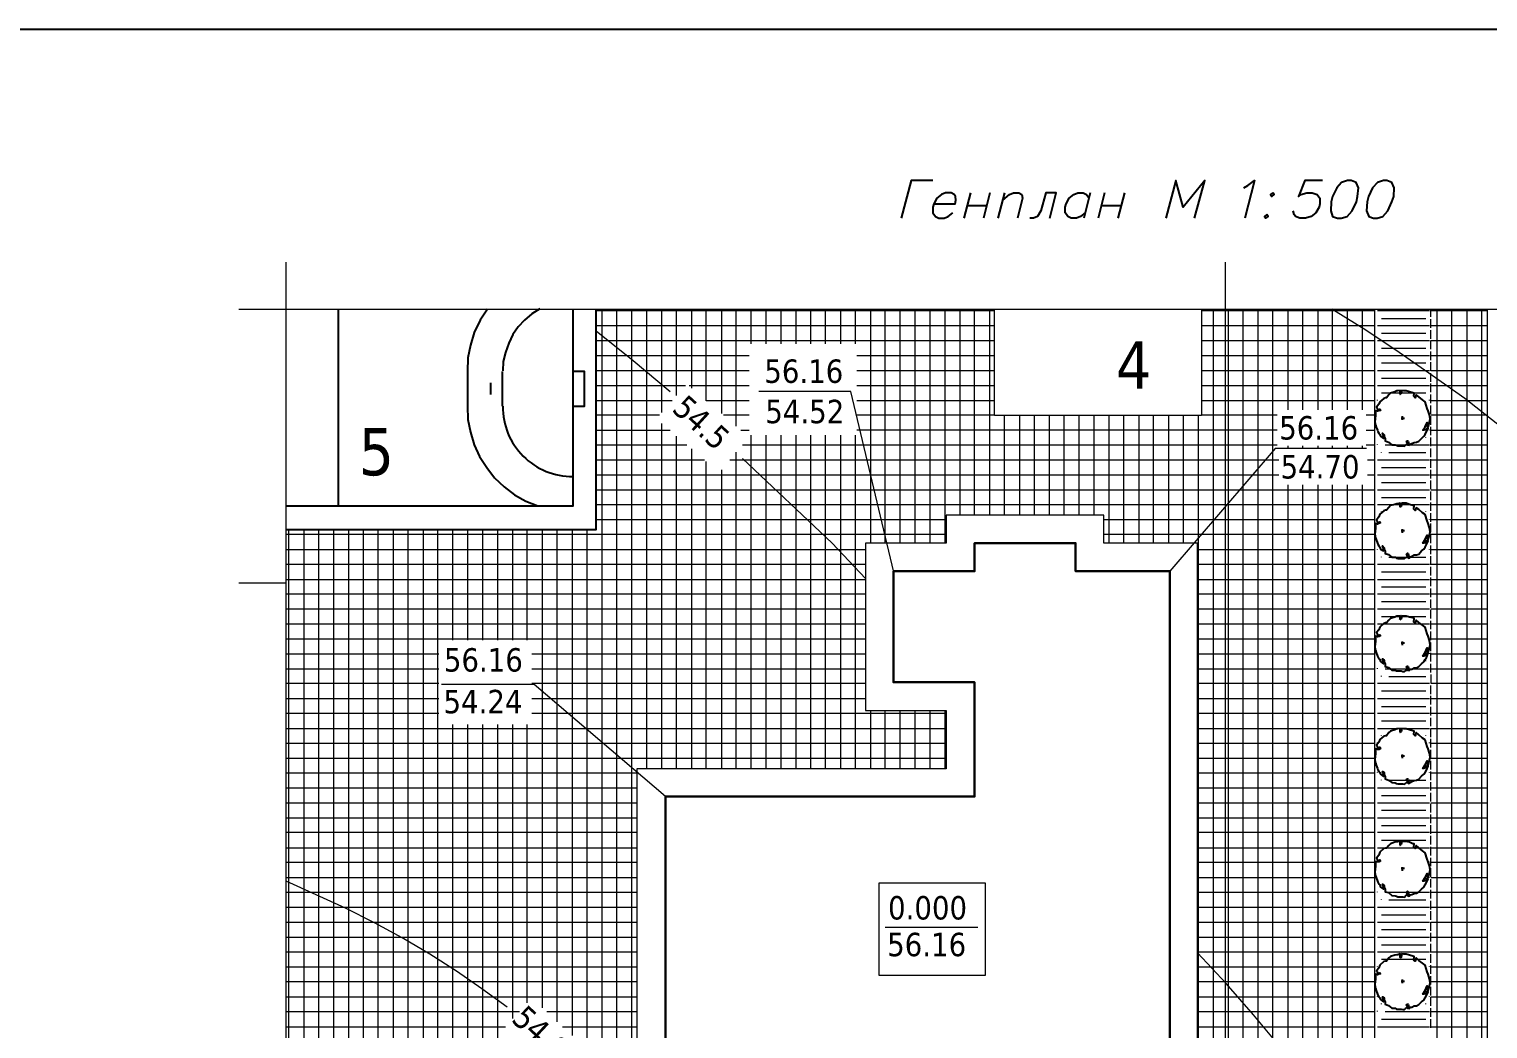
# Model space of a CAD drawing. Extents: x -39.3 to 16.4, y 0 to 11.7.
# Drawn here: x 8.27 to 13.63, y 8.01 to 11.69 of the extents above; entities that cross this region are included whole.
import ezdxf

# ---------------------------------------------------------------- set-up
doc = ezdxf.new("R2010")
doc.units = 0
doc.header["$MEASUREMENT"] = 0
doc.layers.add('PDF _Геометрия', color=7, linetype='Continuous')
doc.layers.add('PDF _Текст', color=7, linetype='Continuous')
doc.styles.add('PDF Tahoma', font='tahoma.ttf')

msp = doc.modelspace()

# ---------------------------------------------------------------- linework, layer by layer
at = {"layer": 'PDF _Геометрия', "lineweight": 25}
for points in [[(0.1083, 0), (0.1083, 11.69), (16.425, 11.69), (16.425, 0)], [(13.115, 11.1333), (13.0933, 11.1267), (13.075, 11.1067), (13.06, 11.075), (13.055, 11.055), (13.0533, 11.0217), (13.06, 11.0017), (13.0783, 10.995), (13.0917, 10.995), (13.1133, 11.0017), (13.1317, 11.0217), (13.1483, 11.055), (13.1517, 11.075), (13.155, 11.1067), (13.1467, 11.1267), (13.1283, 11.1333)], [(13.2467, 11.1333), (13.225, 11.1267), (13.2067, 11.1067), (13.1917, 11.075), (13.1867, 11.055), (13.185, 11.0217), (13.1933, 11.0017), (13.21, 10.995), (13.2233, 10.995), (13.245, 11.0017), (13.2633, 11.0217), (13.2783, 11.055), (13.285, 11.075), (13.2867, 11.1067), (13.2783, 11.1267), (13.26, 11.1333)], [(12.84, 11.0883), (12.8317, 11.0817), (12.8367, 11.075), (12.845, 11.0817)], [(12.8183, 11.0083), (12.81, 11.0017), (12.815, 10.995), (12.8233, 11.0017)], [(13.3067, 10.3483), (13.3083, 10.3483), (13.3083, 10.35), (13.3083, 10.3533), (13.3083, 10.3567), (13.3083, 10.3617), (13.3, 10.36), (13.2967, 10.36), (13.2883, 10.3567), (13.2733, 10.3517), (13.2667, 10.345), (13.2583, 10.335), (13.255, 10.335), (13.2483, 10.3317), (13.2333, 10.32), (13.23, 10.3117), (13.2217, 10.3), (13.2233, 10.295), (13.2267, 10.2883), (13.2333, 10.2933), (13.2367, 10.2883), (13.23, 10.2867), (13.225, 10.285), (13.2183, 10.2867), (13.2183, 10.2783), (13.2183, 10.27), (13.215, 10.2467), (13.2167, 10.24), (13.2183, 10.235), (13.22, 10.2267), (13.225, 10.215), (13.2267, 10.21), (13.23, 10.205), (13.2333, 10.2), (13.2367, 10.1933), (13.2467, 10.185), (13.2467, 10.19), (13.2467, 10.195), (13.2433, 10.205), (13.25, 10.1983), (13.25, 10.1917), (13.2533, 10.185), (13.2533, 10.18), (13.2533, 10.1767), (13.265, 10.1717), (13.2783, 10.1617), (13.29, 10.1617), (13.295, 10.16), (13.3, 10.1583), (13.3117, 10.1583), (13.3183, 10.1583), (13.325, 10.1567), (13.3283, 10.16), (13.3317, 10.1633), (13.335, 10.1683), (13.3317, 10.1733), (13.335, 10.1767), (13.3383, 10.175), (13.34, 10.165), (13.335, 10.1617), (13.3417, 10.16), (13.345, 10.1633), (13.3517, 10.1667), (13.36, 10.17), (13.3683, 10.1717), (13.3767, 10.175), (13.3867, 10.185), (13.395, 10.1933), (13.4, 10.2), (13.405, 10.21), (13.4117, 10.2217), (13.4067, 10.2217), (13.4017, 10.2167), (13.395, 10.215), (13.3917, 10.215), (13.4, 10.2283), (13.4083, 10.2433), (13.41, 10.24), (13.405, 10.2333), (13.41, 10.2283), (13.4117, 10.2267), (13.415, 10.24), (13.4183, 10.2567), (13.4167, 10.2717), (13.4117, 10.2867), (13.4083, 10.295), (13.4, 10.32), (13.39, 10.3267), (13.3767, 10.3383), (13.3667, 10.345), (13.3633, 10.335), (13.3583, 10.34), (13.36, 10.3517), (13.355, 10.3533), (13.3433, 10.3567), (13.33, 10.36), (13.3217, 10.36), (13.315, 10.3617), (13.3133, 10.36), (13.3133, 10.3567), (13.3133, 10.355), (13.3117, 10.35)], [(13.3067, 9.9333), (13.3083, 9.9333), (13.3083, 9.935), (13.3083, 9.9383), (13.3083, 9.9417), (13.3083, 9.9467), (13.3, 9.945), (13.2967, 9.945), (13.2883, 9.9417), (13.2733, 9.9383), (13.2667, 9.9317), (13.2583, 9.9217), (13.255, 9.9217), (13.2483, 9.9183), (13.2333, 9.9067), (13.23, 9.8967), (13.2217, 9.885), (13.2233, 9.88), (13.2267, 9.875), (13.2333, 9.8783), (13.2367, 9.875), (13.23, 9.8717), (13.225, 9.87), (13.2183, 9.8717), (13.2183, 9.8633), (13.2183, 9.855), (13.215, 9.8333), (13.2167, 9.8267), (13.2183, 9.82), (13.22, 9.8133), (13.225, 9.8), (13.2267, 9.7967), (13.23, 9.79), (13.2333, 9.785), (13.2367, 9.7783), (13.2467, 9.7717), (13.2467, 9.775), (13.2467, 9.78), (13.2433, 9.79), (13.25, 9.7833), (13.25, 9.7783), (13.2533, 9.77), (13.2533, 9.7667), (13.2533, 9.7617), (13.265, 9.7583), (13.2783, 9.7483), (13.29, 9.7483), (13.295, 9.745), (13.3, 9.7433), (13.3117, 9.7433), (13.3183, 9.7433), (13.325, 9.7433), (13.3283, 9.7467), (13.3317, 9.7483), (13.335, 9.7533), (13.3317, 9.76), (13.335, 9.7633), (13.3383, 9.7617), (13.34, 9.7517), (13.335, 9.7483), (13.3417, 9.745), (13.345, 9.75), (13.3517, 9.7517), (13.36, 9.7567), (13.3683, 9.7567), (13.3767, 9.76), (13.3867, 9.7717), (13.395, 9.7783), (13.4, 9.785), (13.405, 9.795), (13.4117, 9.8083), (13.4067, 9.8083), (13.4017, 9.8017), (13.395, 9.8), (13.3917, 9.8), (13.4, 9.8133), (13.4083, 9.83), (13.41, 9.825), (13.405, 9.8183), (13.41, 9.8133), (13.4117, 9.8133), (13.415, 9.825), (13.4183, 9.8417), (13.4167, 9.8567), (13.4117, 9.8717), (13.4083, 9.8817), (13.4, 9.905), (13.39, 9.9117), (13.3767, 9.9233), (13.3667, 9.93), (13.3633, 9.92), (13.3583, 9.925), (13.36, 9.9383), (13.355, 9.9383), (13.3433, 9.9417), (13.33, 9.9467), (13.3217, 9.9467), (13.315, 9.9467), (13.3133, 9.945), (13.3133, 9.9433), (13.3133, 9.94), (13.3117, 9.935)], [(13.3067, 9.5183), (13.3083, 9.52), (13.3083, 9.5217), (13.3083, 9.525), (13.3083, 9.5283), (13.3083, 9.5333), (13.3, 9.5317), (13.2967, 9.5317), (13.2883, 9.5283), (13.2733, 9.5233), (13.2667, 9.5167), (13.2583, 9.5067), (13.255, 9.5067), (13.2483, 9.505), (13.2333, 9.4917), (13.23, 9.4817), (13.2217, 9.4717), (13.2233, 9.4667), (13.2267, 9.46), (13.2333, 9.4633), (13.2367, 9.46), (13.23, 9.4567), (13.225, 9.455), (13.2183, 9.4583), (13.2183, 9.45), (13.2183, 9.44), (13.215, 9.4183), (13.2167, 9.4117), (13.2183, 9.4067), (13.22, 9.3983), (13.225, 9.385), (13.2267, 9.3817), (13.23, 9.375), (13.2333, 9.3717), (13.2367, 9.365), (13.2467, 9.3567), (13.2467, 9.36), (13.2467, 9.365), (13.2433, 9.375), (13.25, 9.37), (13.25, 9.3633), (13.2533, 9.3567), (13.2533, 9.3517), (13.2533, 9.3467), (13.265, 9.3433), (13.2783, 9.3333), (13.29, 9.3333), (13.295, 9.33), (13.3, 9.33), (13.3117, 9.33), (13.3183, 9.3283), (13.325, 9.3283), (13.3283, 9.3317), (13.3317, 9.3333), (13.335, 9.3383), (13.3317, 9.3467), (13.335, 9.3483), (13.3383, 9.3467), (13.34, 9.3367), (13.335, 9.3333), (13.3417, 9.3317), (13.345, 9.335), (13.3517, 9.3367), (13.36, 9.3417), (13.3683, 9.3417), (13.3767, 9.3467), (13.3867, 9.3567), (13.395, 9.3633), (13.4, 9.3717), (13.405, 9.38), (13.4117, 9.395), (13.4067, 9.395), (13.4017, 9.3867), (13.395, 9.385), (13.3917, 9.385), (13.4, 9.3983), (13.4083, 9.415), (13.41, 9.4117), (13.405, 9.4033), (13.41, 9.3983), (13.4117, 9.3983), (13.415, 9.41), (13.4183, 9.4267), (13.4167, 9.4417), (13.4117, 9.4583), (13.4083, 9.4667), (13.4, 9.4917), (13.39, 9.4983), (13.3767, 9.5083), (13.3667, 9.5167), (13.3633, 9.5067), (13.3583, 9.51), (13.36, 9.5233), (13.355, 9.525), (13.3433, 9.5283), (13.33, 9.5317), (13.3217, 9.5317), (13.315, 9.5333), (13.3133, 9.5317), (13.3133, 9.5283), (13.3133, 9.5267), (13.3117, 9.52)], [(13.3067, 9.105), (13.3083, 9.105), (13.3083, 9.1067), (13.3083, 9.11), (13.3083, 9.115), (13.3083, 9.1183), (13.3, 9.1167), (13.2967, 9.1167), (13.2883, 9.1133), (13.2733, 9.1083), (13.2667, 9.1033), (13.2583, 9.0917), (13.255, 9.0917), (13.2483, 9.09), (13.2333, 9.0783), (13.23, 9.0683), (13.2217, 9.0567), (13.2233, 9.0517), (13.2267, 9.045), (13.2333, 9.05), (13.2367, 9.045), (13.23, 9.0417), (13.225, 9.0417), (13.2183, 9.0433), (13.2183, 9.035), (13.2183, 9.0267), (13.215, 9.005), (13.2167, 8.9967), (13.2183, 8.9917), (13.22, 8.9833), (13.225, 8.9717), (13.2267, 8.9667), (13.23, 8.96), (13.2333, 8.9567), (13.2367, 8.95), (13.2467, 8.9417), (13.2467, 8.9467), (13.2467, 8.9517), (13.2433, 8.96), (13.25, 8.9567), (13.25, 8.9483), (13.2533, 8.9417), (13.2533, 8.9367), (13.2533, 8.9333), (13.265, 8.9283), (13.2783, 8.92), (13.29, 8.9183), (13.295, 8.9167), (13.3, 8.915), (13.3117, 8.915), (13.3183, 8.915), (13.325, 8.9133), (13.3283, 8.9167), (13.3317, 8.92), (13.335, 8.925), (13.3317, 8.9317), (13.335, 8.9333), (13.3383, 8.9317), (13.34, 8.9217), (13.335, 8.92), (13.3417, 8.9167), (13.345, 8.92), (13.3517, 8.9233), (13.36, 8.9267), (13.3683, 8.9283), (13.3767, 8.9317), (13.3867, 8.9433), (13.395, 8.95), (13.4, 8.9567), (13.405, 8.965), (13.4117, 8.98), (13.4067, 8.98), (13.4017, 8.9733), (13.395, 8.9717), (13.3917, 8.9717), (13.4, 8.985), (13.4083, 9), (13.41, 8.9967), (13.405, 8.99), (13.41, 8.985), (13.4117, 8.9833), (13.415, 8.9967), (13.4183, 9.0133), (13.4167, 9.0283), (13.4117, 9.0433), (13.4083, 9.0517), (13.4, 9.0767), (13.39, 9.0833), (13.3767, 9.095), (13.3667, 9.1033), (13.3633, 9.0917), (13.3583, 9.0967), (13.36, 9.1083), (13.355, 9.11), (13.3433, 9.1133), (13.33, 9.1167), (13.3217, 9.1167), (13.315, 9.1183), (13.3133, 9.1167), (13.3133, 9.115), (13.3133, 9.1117), (13.3117, 9.1067)], [(13.3067, 8.69), (13.3083, 8.69), (13.3083, 8.6917), (13.3083, 8.695), (13.3083, 8.7), (13.3083, 8.7033), (13.3, 8.7017), (13.2967, 8.7017), (13.2883, 8.7), (13.2733, 8.695), (13.2667, 8.6883), (13.2583, 8.6783), (13.255, 8.6783), (13.2483, 8.6767), (13.2333, 8.6633), (13.23, 8.6533), (13.2217, 8.6417), (13.2233, 8.6367), (13.2267, 8.6317), (13.2333, 8.635), (13.2367, 8.6317), (13.23, 8.6283), (13.225, 8.6283), (13.2183, 8.6283), (13.2183, 8.62), (13.2183, 8.6117), (13.215, 8.59), (13.2167, 8.5833), (13.2183, 8.5767), (13.22, 8.57), (13.225, 8.5567), (13.2267, 8.5533), (13.23, 8.5467), (13.2333, 8.5433), (13.2367, 8.535), (13.2467, 8.5283), (13.2467, 8.5317), (13.2467, 8.5367), (13.2433, 8.5467), (13.25, 8.5417), (13.25, 8.535), (13.2533, 8.5267), (13.2533, 8.5233), (13.2533, 8.5183), (13.265, 8.515), (13.2783, 8.505), (13.29, 8.5033), (13.295, 8.5017), (13.3, 8.5), (13.3117, 8.5), (13.3183, 8.5), (13.325, 8.4983), (13.3283, 8.5033), (13.3317, 8.5067), (13.335, 8.51), (13.3317, 8.5167), (13.335, 8.52), (13.3383, 8.5183), (13.34, 8.5067), (13.335, 8.505), (13.3417, 8.5017), (13.345, 8.5067), (13.3517, 8.5083), (13.36, 8.5117), (13.3683, 8.5133), (13.3767, 8.5183), (13.3867, 8.5283), (13.395, 8.535), (13.4, 8.5433), (13.405, 8.5517), (13.4117, 8.565), (13.4067, 8.5667), (13.4017, 8.5583), (13.395, 8.5567), (13.3917, 8.5567), (13.4, 8.57), (13.4083, 8.585), (13.41, 8.5817), (13.405, 8.575), (13.41, 8.57), (13.4117, 8.57), (13.415, 8.5817), (13.4183, 8.5983), (13.4167, 8.6133), (13.4117, 8.6283), (13.4083, 8.6383), (13.4, 8.6617), (13.39, 8.6683), (13.3767, 8.68), (13.3667, 8.6883), (13.3633, 8.6767), (13.3583, 8.6817), (13.36, 8.695), (13.355, 8.695), (13.3433, 8.7), (13.33, 8.7033), (13.3217, 8.7033), (13.315, 8.7033), (13.3133, 8.7017), (13.3133, 8.6967), (13.3117, 8.6917)], [(13.3067, 8.275), (13.3083, 8.2767), (13.3083, 8.2783), (13.3083, 8.2817), (13.3083, 8.285), (13.3083, 8.29), (13.3, 8.2867), (13.2967, 8.2867), (13.2883, 8.285), (13.2733, 8.28), (13.2667, 8.275), (13.2583, 8.2633), (13.255, 8.2633), (13.2483, 8.2617), (13.2333, 8.2483), (13.23, 8.2383), (13.2217, 8.2267), (13.2233, 8.2233), (13.2267, 8.2167), (13.2333, 8.22), (13.2367, 8.2167), (13.23, 8.215), (13.225, 8.2133), (13.2183, 8.215), (13.2183, 8.205), (13.2183, 8.1967), (13.215, 8.1767), (13.2167, 8.1683), (13.2183, 8.1633), (13.22, 8.155), (13.225, 8.1417), (13.2267, 8.1383), (13.23, 8.1317), (13.2333, 8.1283), (13.2367, 8.1217), (13.2467, 8.1133), (13.2467, 8.1167), (13.2467, 8.1217), (13.2433, 8.1317), (13.25, 8.1283), (13.25, 8.12), (13.2533, 8.1133), (13.2533, 8.1083), (13.2533, 8.105), (13.265, 8.1), (13.2783, 8.09), (13.29, 8.09), (13.295, 8.0867), (13.3, 8.0867), (13.3117, 8.0867), (13.3183, 8.085), (13.325, 8.085), (13.3283, 8.0883), (13.3317, 8.0917), (13.335, 8.095), (13.3317, 8.1033), (13.335, 8.105), (13.3383, 8.105), (13.34, 8.0933), (13.335, 8.09), (13.3417, 8.0883), (13.345, 8.0933), (13.3517, 8.0933), (13.36, 8.0983), (13.3683, 8.0983), (13.3767, 8.1033), (13.3867, 8.1133), (13.395, 8.12), (13.4, 8.1283), (13.405, 8.1367), (13.4117, 8.15), (13.4067, 8.1517), (13.4017, 8.1433), (13.395, 8.1417), (13.3917, 8.1417), (13.4, 8.155), (13.4083, 8.1717), (13.41, 8.1683), (13.405, 8.16), (13.41, 8.155), (13.4117, 8.155), (13.415, 8.1667), (13.4183, 8.1833), (13.4167, 8.1983), (13.4117, 8.215), (13.4083, 8.2233), (13.4, 8.2483), (13.39, 8.255), (13.3767, 8.265), (13.3667, 8.275), (13.3633, 8.2633), (13.3583, 8.2667), (13.36, 8.28), (13.355, 8.2817), (13.3433, 8.285), (13.33, 8.2883), (13.3217, 8.2883), (13.315, 8.29), (13.3133, 8.2867), (13.3133, 8.2833), (13.3117, 8.2767)]]:
    msp.add_lwpolyline(points, close=True, dxfattribs=at)
for points in [[(11.59, 11.1333), (11.51, 11.1333), (11.4733, 10.995)], [(12.5517, 10.995), (12.59, 11.1333), (12.51, 11.035), (12.4833, 11.1333), (12.4467, 10.995)], [(12.7333, 11.1067), (12.7483, 11.115), (12.7733, 11.1333), (12.7367, 10.995)], [(13.0233, 11.1333), (12.9583, 11.1333), (12.935, 11.075), (12.9433, 11.0817), (12.965, 11.0883), (12.985, 11.0883), (13.0033, 11.0817), (13.0133, 11.0683), (13.0133, 11.0483), (13.01, 11.035), (12.9983, 11.015), (12.9817, 11.0017), (12.96, 10.995), (12.94, 10.995), (12.9233, 11.0017), (12.9183, 11.0083), (12.915, 11.0217)], [(11.5933, 11.0483), (11.6717, 11.0483), (11.675, 11.0617), (11.6733, 11.075), (11.6683, 11.0817), (11.6567, 11.0883), (11.6367, 11.0883), (11.6217, 11.0817), (11.605, 11.0683), (11.5933, 11.0483), (11.59, 11.035), (11.59, 11.015), (11.6, 11.0017), (11.6117, 10.995), (11.6317, 10.995), (11.6467, 11.0017), (11.6633, 11.015)], [(11.7283, 11.0883), (11.7033, 10.995)], [(11.8, 11.0883), (11.7767, 10.995)], [(11.8533, 11.0883), (11.8283, 10.995)], [(11.8467, 11.0617), (11.8717, 11.0817), (11.8867, 11.0883), (11.9067, 11.0883), (11.9167, 11.0817), (11.92, 11.0683), (11.9017, 10.995)], [(12.02, 10.995), (12.0433, 11.0883), (12.005, 11.0883), (11.9867, 11.0217), (11.975, 11.0017), (11.96, 10.995), (11.9467, 10.995)], [(12.15, 11.015), (12.1333, 11.0017), (12.1183, 10.995), (12.0983, 10.995), (12.0867, 11.0017), (12.0817, 11.0083), (12.0767, 11.015), (12.0767, 11.035), (12.08, 11.0483), (12.0917, 11.0683), (12.1083, 11.0817), (12.1233, 11.0883), (12.1433, 11.0883), (12.155, 11.0817), (12.165, 11.0683)], [(12.1683, 11.0883), (12.145, 10.995)], [(12.2217, 11.0883), (12.1983, 10.995)], [(12.295, 11.0883), (12.27, 10.995)], [(11.715, 11.0417), (11.7883, 11.0417)], [(12.21, 11.0417), (12.2817, 11.0417)], [(9.2117, 9.85), (10.3517, 9.85), (10.3517, 10.66)], [(9.2117, 9.9367), (10.2667, 9.9367), (10.2667, 10.66)], [(9.4033, 10.66), (9.4033, 9.9367)], [(9.9517, 10.66), (9.925, 10.62), (9.9033, 10.575), (9.89, 10.5283), (9.88, 10.4817), (9.8783, 10.4317), (9.8783, 10.3033), (9.88, 10.255), (9.89, 10.2083), (9.9033, 10.1617), (9.9233, 10.1183), (9.95, 10.0783), (9.9783, 10.04), (10.0133, 10.0067), (10.0517, 9.9783), (10.0933, 9.955), (10.1367, 9.9367)], [(10.145, 10.6617), (10.115, 10.6433), (10.0883, 10.62), (10.065, 10.595), (10.045, 10.5667), (10.03, 10.535), (10.0183, 10.5017), (10.01, 10.4683), (10.0083, 10.4333)], [(10.0067, 10.4317), (10.0067, 10.3033)], [(10.2667, 10.3033), (10.3083, 10.3033), (10.3083, 10.4317), (10.2667, 10.4317)], [(9.9633, 10.39), (9.9633, 10.3467)], [(13.325, 10.2583), (13.3117, 10.2583)], [(13.3167, 10.2533), (13.3167, 10.2667)], [(13.325, 9.845), (13.3117, 9.845)], [(13.3167, 9.8383), (13.3167, 9.8517)], [(13.325, 9.4317), (13.3117, 9.4317)], [(13.3167, 9.425), (13.3167, 9.4383)], [(13.325, 9.0167), (13.3117, 9.0167)], [(13.3167, 9.01), (13.3167, 9.0233)], [(10.6067, 8.8683), (11.5967, 8.8683)], [(11.6033, 8.8683), (11.7433, 8.8683)], [(13.325, 8.6033), (13.3117, 8.6033)], [(13.3167, 8.595), (13.3167, 8.6083)], [(13.325, 8.1883), (13.3117, 8.1883)], [(13.3167, 8.1817), (13.3167, 8.195)]]:
    msp.add_lwpolyline(points, dxfattribs=at)
at = {"layer": 'PDF _Геометрия', "lineweight": 13}
for points in [[(9.0383, 10.66), (9.2117, 10.66), (9.2117, 10.8333)], [(12.665, 10.8333), (12.665, 10.66), (12.665, 6.2), (12.665, 6.0267)], [(10.3517, 10.655), (10.5383, 10.655), (10.9017, 10.655), (11.815, 10.655)], [(10.3733, 7.0383), (10.3733, 7.2467), (10.3733, 7.3283), (10.3733, 9.6533), (10.3733, 10.5633), (10.3733, 10.66)], [(10.4283, 7.0383), (10.4283, 7.2467), (10.4283, 7.4167), (10.4283, 9.6533), (10.4283, 10.5183), (10.4283, 10.66)], [(10.4833, 7.0383), (10.4833, 7.2467), (10.4833, 7.505), (10.4833, 7.6267), (10.4833, 7.6733), (10.4833, 9.6533), (10.4833, 10.475), (10.4833, 10.66)], [(10.5383, 8.97), (10.5383, 9.6533), (10.5383, 10.43), (10.5383, 10.66)], [(10.5933, 10.28), (10.5933, 10.66)], [(10.6467, 10.3433), (10.6467, 10.66)], [(10.7033, 10.37), (10.7033, 10.66)], [(10.7567, 10.3233), (10.7567, 10.66)], [(10.8133, 10.2767), (10.8133, 10.66)], [(10.8667, 10.23), (10.8667, 10.66)], [(10.9217, 10.5333), (10.9217, 10.66)], [(10.9767, 10.5333), (10.9767, 10.66)], [(11.0317, 10.5333), (11.0317, 10.66)], [(11.0867, 10.5333), (11.0867, 10.66)], [(11.1417, 10.5333), (11.1417, 10.66)], [(11.195, 10.5333), (11.195, 10.66)], [(11.2517, 10.5333), (11.2517, 10.66)], [(11.305, 10.5333), (11.305, 10.66)], [(11.3617, 9.8), (11.3617, 10.0533), (11.3617, 10.66)], [(11.415, 9.8), (11.415, 9.8233), (11.415, 10.66)], [(11.47, 9.8), (11.47, 10.66)], [(11.525, 9.8), (11.525, 10.66)], [(11.58, 9.8), (11.58, 10.66)], [(11.635, 9.8), (11.635, 10.66)], [(11.69, 9.9033), (11.69, 10.66)], [(11.7433, 9.9033), (11.7433, 10.66)], [(11.8, 9.9033), (11.8, 10.66)], [(12.5783, 10.66), (12.5783, 10.27), (11.8167, 10.27), (11.8167, 10.66)], [(12.5783, 10.655), (12.665, 10.655), (13.0683, 10.655), (13.215, 10.655)], [(12.6217, 7.0383), (12.6217, 7.2467), (12.6217, 7.455), (12.6217, 7.575), (12.6217, 7.5967), (12.6217, 8.2217), (12.6217, 9.6533), (12.6217, 9.8833), (12.6217, 10.66)], [(12.6767, 7.0383), (12.6767, 7.2467), (12.6767, 7.3717), (12.6767, 7.5333), (12.6767, 7.5967), (12.6767, 8.155), (12.6767, 9.6533), (12.6767, 10.66)], [(12.7317, 7.0383), (12.7317, 7.2467), (12.7317, 7.2883), (12.7317, 7.49), (12.7317, 7.5967), (12.7317, 8.0867), (12.7317, 9.6533), (12.7317, 10.66)], [(12.7867, 7.0383), (12.7867, 7.2033), (12.7867, 7.2467), (12.7867, 7.4483), (12.7867, 7.5967), (12.7867, 8.0183), (12.7867, 9.6533), (12.7867, 10.66)], [(12.84, 7.0383), (12.84, 7.12), (12.84, 7.2467), (12.84, 7.405), (12.84, 7.5967), (12.84, 7.9483), (12.84, 9.6533), (12.84, 10.66)], [(12.8967, 10.29), (12.8967, 10.66)], [(12.95, 10.29), (12.95, 10.66)], [(13.0067, 10.29), (13.0067, 10.66)], [(13.9967, 9.9533), (13.8883, 10.0517), (13.7767, 10.15), (13.6617, 10.2417), (13.5467, 10.3317), (13.4267, 10.4167), (13.305, 10.5017), (13.1817, 10.5833), (13.0567, 10.66)], [(13.06, 10.29), (13.06, 10.6583), (13.06, 10.66)], [(13.115, 10.29), (13.115, 10.6233), (13.115, 10.66)], [(13.17, 10.29), (13.17, 10.59), (13.17, 10.66)], [(13.4217, 7.2467), (13.215, 7.2467), (13.215, 7.5967), (13.215, 10.66)], [(13.225, 10.655), (13.4167, 10.655)], [(13.24, 10.6267), (13.4033, 10.6267)], [(13.4217, 10.6317), (13.4217, 10.66)], [(13.4217, 10.655), (13.63, 10.655)], [(13.4217, 10.5917), (13.4217, 10.6233)], [(13.445, 6.8317), (13.445, 7.0717), (13.445, 10.66)], [(13.4983, 6.8317), (13.4983, 6.9733), (13.4983, 10.66)], [(13.555, 6.8317), (13.555, 6.8633), (13.555, 10.66)], [(13.6083, 6.8317), (13.6083, 10.66)], [(13.8367, 7.2467), (13.63, 7.2467), (13.63, 10.66)], [(10.3517, 10.6), (10.5383, 10.6), (10.9017, 10.6), (11.815, 10.6)], [(10.6233, 10.3567), (10.4883, 10.47), (10.3517, 10.58)], [(12.5783, 10.6), (12.665, 10.6), (13.1567, 10.6), (13.215, 10.6)], [(13.225, 10.6), (13.4167, 10.6)], [(13.24, 10.5717), (13.4033, 10.5717)], [(13.4217, 10.6), (13.63, 10.6)], [(13.4217, 10.5517), (13.4217, 10.5833)], [(10.3517, 10.545), (10.3967, 10.545), (10.5383, 10.545), (10.9017, 10.545), (11.815, 10.545)], [(12.5783, 10.545), (12.665, 10.545), (13.215, 10.545)], [(13.225, 10.545), (13.4167, 10.545)], [(13.24, 10.5167), (13.4033, 10.5167)], [(13.4217, 10.5133), (13.4217, 10.545), (13.63, 10.545)], [(10.3517, 10.49), (10.465, 10.49), (10.5383, 10.49), (10.9017, 10.49), (10.915, 10.49)], [(11.31, 10.49), (11.815, 10.49)], [(12.5783, 10.49), (12.665, 10.49), (13.215, 10.49)], [(13.225, 10.49), (13.4167, 10.49)], [(13.24, 10.4633), (13.4033, 10.4633)], [(13.4217, 10.4733), (13.4217, 10.505)], [(13.4217, 10.49), (13.63, 10.49)], [(13.4217, 10.4333), (13.4217, 10.465)], [(10.3517, 10.435), (10.5317, 10.435), (10.5383, 10.435), (10.9017, 10.435), (10.915, 10.435)], [(11.31, 10.435), (11.815, 10.435)], [(12.5783, 10.435), (12.665, 10.435), (13.215, 10.435)], [(13.225, 10.435), (13.4167, 10.435)], [(13.24, 10.4067), (13.4033, 10.4067)], [(13.4217, 10.435), (13.63, 10.435)], [(13.4217, 10.3933), (13.4217, 10.425)], [(10.3517, 10.38), (10.5383, 10.38), (10.68, 10.38)], [(10.6933, 10.38), (10.9017, 10.38), (10.915, 10.38)], [(11.4467, 9.6933), (11.2883, 10.3583), (10.95, 10.3583)], [(11.31, 10.38), (11.815, 10.38)], [(12.5783, 10.38), (12.665, 10.38), (13.215, 10.38)], [(13.225, 10.38), (13.4167, 10.38)], [(13.24, 10.3533), (13.4033, 10.3533)], [(13.4217, 10.355), (13.4217, 10.3867)], [(13.4217, 10.38), (13.63, 10.38)], [(10.3517, 10.325), (10.5383, 10.325), (10.6317, 10.325)], [(10.7567, 10.325), (10.9017, 10.325), (10.915, 10.325)], [(11.31, 10.325), (11.815, 10.325)], [(12.5783, 10.325), (12.665, 10.325), (13.215, 10.325)], [(13.225, 10.325), (13.225, 10.3267)], [(13.4167, 10.325), (13.4167, 10.3267)], [(13.4217, 10.315), (13.4217, 10.3467)], [(13.4217, 10.325), (13.63, 10.325)], [(13.4217, 10.275), (13.4217, 10.3067)], [(10.3517, 10.2717), (10.5383, 10.2717), (10.585, 10.2717)], [(10.82, 10.2717), (10.9017, 10.2717), (10.915, 10.2717)], [(11.31, 10.2717), (11.815, 10.2717)], [(11.8533, 9.9033), (11.8533, 10.27)], [(11.91, 9.9033), (11.91, 10.27)], [(11.9633, 9.9033), (11.9633, 10.27)], [(12.0183, 9.9033), (12.0183, 10.27)], [(12.0733, 9.9033), (12.0733, 10.27)], [(12.1283, 9.9033), (12.1283, 10.27)], [(12.1833, 9.9033), (12.1833, 10.27)], [(12.2383, 9.8), (12.2383, 10.27)], [(12.2917, 9.8), (12.2917, 10.27)], [(12.3483, 9.8), (12.3483, 10.27)], [(12.4017, 9.8), (12.4017, 10.27)], [(12.4583, 9.8), (12.4583, 10.27)], [(12.5117, 9.8), (12.5117, 10.27)], [(12.5667, 7.0383), (12.5667, 7.2467), (12.5667, 7.5383), (12.5667, 7.5967), (12.5667, 7.6183), (12.5667, 8.2883), (12.5667, 9.6533), (12.5667, 9.82), (12.5667, 10.27)], [(12.5783, 10.2717), (12.665, 10.2717), (12.8567, 10.2717)], [(13.1833, 10.2717), (13.215, 10.2717)], [(13.4217, 10.2717), (13.63, 10.2717)], [(13.4217, 10.235), (13.4217, 10.2667)], [(10.3517, 10.215), (10.5383, 10.215), (10.6233, 10.215)], [(10.5933, 8.97), (10.5933, 9.6533), (10.5933, 10.24)], [(10.6467, 8.97), (10.6467, 9.6533), (10.6467, 10.1933)], [(10.8833, 10.215), (10.9017, 10.215), (10.915, 10.215)], [(10.9217, 8.97), (10.9217, 9.6533), (10.9217, 10.0817), (10.9217, 10.1967)], [(10.9767, 8.97), (10.9767, 9.6533), (10.9767, 10.03), (10.9767, 10.1967)], [(11.0317, 8.97), (11.0317, 9.6533), (11.0317, 9.9783), (11.0317, 10.1967)], [(11.0867, 8.97), (11.0867, 9.6533), (11.0867, 9.9267), (11.0867, 10.1967)], [(11.1417, 8.97), (11.1417, 9.6533), (11.1417, 9.8733), (11.1417, 10.1967)], [(11.195, 8.97), (11.195, 9.6533), (11.195, 9.8217), (11.195, 10.1967)], [(11.2517, 8.97), (11.2517, 9.6533), (11.2517, 9.7667), (11.2517, 10.1967)], [(11.305, 8.97), (11.305, 9.6533), (11.305, 9.7083), (11.305, 10.1967)], [(12.8567, 10.215), (12.665, 10.215), (11.815, 10.215), (11.3217, 10.215), (11.31, 10.215)], [(13.1833, 10.215), (13.215, 10.215)], [(13.4167, 10.215), (13.4167, 10.2167)], [(13.4217, 10.1967), (13.4217, 10.2283)], [(13.4217, 10.215), (13.63, 10.215)], [(10.3517, 10.1617), (10.5383, 10.1617), (10.685, 10.1617)], [(10.7033, 8.97), (10.7033, 9.6533), (10.7033, 10.1467)], [(10.89, 10.1617), (10.9017, 10.1617), (11.335, 10.1617), (11.815, 10.1617), (12.665, 10.1617), (12.8567, 10.1617)], [(13.185, 10.1483), (12.8483, 10.1483), (12.4617, 9.6967)], [(12.8967, 10.1483), (12.8967, 10.1583)], [(12.95, 10.1483), (12.95, 10.1583)], [(13.0067, 10.1483), (13.0067, 10.1583)], [(13.06, 10.1483), (13.06, 10.1583)], [(13.115, 10.1483), (13.115, 10.1583)], [(13.17, 10.1483), (13.17, 10.1583)], [(13.1833, 10.1617), (13.215, 10.1617)], [(13.225, 10.1617), (13.225, 10.1633)], [(13.24, 10.1883), (13.24, 10.19)], [(13.2533, 10.1617), (13.4167, 10.1617)], [(13.335, 10.1617), (13.335, 10.1633)], [(13.4033, 10.1883), (13.4033, 10.19)], [(13.4217, 10.1567), (13.4217, 10.1883)], [(13.4217, 10.1617), (13.63, 10.1617)], [(13.4217, 10.1167), (13.4217, 10.1483)], [(10.3517, 10.1067), (10.5383, 10.1067), (10.75, 10.1067)], [(10.7567, 8.97), (10.7567, 9.6533), (10.7567, 10.1)], [(10.8433, 10.1067), (10.9017, 10.1067), (11.3483, 10.1067), (11.815, 10.1067), (12.665, 10.1067), (12.8617, 10.1067)], [(10.8667, 8.97), (10.8667, 9.6533), (10.8667, 10.135)], [(11.3417, 9.67), (11.22, 9.8), (10.89, 10.1117)], [(13.1883, 10.1067), (13.215, 10.1067)], [(13.225, 10.1067), (13.4167, 10.1067)], [(13.24, 10.1333), (13.24, 10.135)], [(13.2667, 10.1333), (13.4033, 10.1333)], [(13.4217, 10.0767), (13.4217, 10.1083)], [(13.4217, 10.1067), (13.63, 10.1067)], [(10.3517, 10.0517), (10.5383, 10.0517), (10.9017, 10.0517), (10.955, 10.0517), (11.3617, 10.0517), (11.815, 10.0517), (12.665, 10.0517), (12.8617, 10.0517)], [(10.8133, 8.97), (10.8133, 9.6533), (10.8133, 10.07)], [(13.1883, 10.0517), (13.215, 10.0517)], [(13.225, 10.0517), (13.4167, 10.0517)], [(13.24, 10.0783), (13.4033, 10.0783)], [(13.4217, 10.0383), (13.4217, 10.07)], [(13.4217, 10.0517), (13.63, 10.0517)], [(10.3517, 9.9967), (10.5383, 9.9967), (10.9017, 9.9967), (11.0117, 9.9967), (11.375, 9.9967), (11.815, 9.9967), (12.665, 9.9967), (13.215, 9.9967)], [(12.8967, 7.0383), (12.8967, 7.2467), (12.8967, 7.3617), (12.8967, 7.5967), (12.8967, 7.8767), (12.8967, 9.6533), (12.8967, 10.015)], [(12.95, 7.0383), (12.95, 7.2467), (12.95, 7.32), (12.95, 7.5967), (12.95, 7.805), (12.95, 9.6533), (12.95, 10.015)], [(13.0067, 7.0383), (13.0067, 7.2467), (13.0067, 7.2767), (13.0067, 7.5967), (13.0067, 7.7317), (13.0067, 9.6533), (13.0067, 10.015)], [(13.06, 7.0383), (13.06, 7.2467), (13.06, 7.5967), (13.06, 7.6583), (13.06, 9.6533), (13.06, 10.015)], [(13.115, 7.0383), (13.115, 7.2467), (13.115, 7.5817), (13.115, 7.5967), (13.115, 9.6533), (13.115, 10.015)], [(13.17, 7.0383), (13.17, 7.2467), (13.17, 7.5033), (13.17, 7.5967), (13.17, 9.6533), (13.17, 10.015)], [(13.225, 9.9967), (13.4167, 9.9967)], [(13.24, 10.0233), (13.4033, 10.0233)], [(13.4217, 9.9983), (13.4217, 10.03)], [(13.4217, 9.9967), (13.63, 9.9967)], [(13.4217, 9.9583), (13.4217, 9.99)], [(10.3517, 9.9417), (10.5383, 9.9417), (10.9017, 9.9417), (11.0717, 9.9417), (11.3883, 9.9417), (11.815, 9.9417), (12.665, 9.9417), (13.215, 9.9417)], [(13.225, 9.9417), (13.4167, 9.9417)], [(13.24, 9.9683), (13.4033, 9.9683)], [(13.4217, 9.9183), (13.4217, 9.95)], [(13.4217, 9.9417), (13.63, 9.9417)], [(10.3517, 9.8867), (10.5383, 9.8867), (10.9017, 9.8867), (11.1283, 9.8867), (11.4017, 9.8867), (11.6383, 9.8867)], [(12.2183, 9.8867), (12.6233, 9.8867), (12.665, 9.8867), (13.215, 9.8867)], [(13.24, 9.915), (13.24, 9.9167)], [(13.4033, 9.915), (13.4033, 9.9167)], [(13.4167, 9.8867), (13.4167, 9.8883)], [(13.4217, 9.8783), (13.4217, 9.91)], [(13.4217, 9.8867), (13.63, 9.8867)], [(13.4217, 9.84), (13.4217, 9.8717)], [(9.2117, 9.8333), (10.5383, 9.8333), (10.9017, 9.8333), (11.185, 9.8333), (11.415, 9.8333), (11.6383, 9.8333)], [(9.2217, 7.0383), (9.2217, 7.2467), (9.2217, 9.6533), (9.2217, 9.85)], [(9.2783, 7.6683), (9.2783, 9.6533), (9.2783, 9.85)], [(9.3317, 7.6683), (9.3317, 9.6533), (9.3317, 9.85)], [(9.3867, 7.6683), (9.3867, 9.6533), (9.3867, 9.85)], [(9.4417, 7.6683), (9.4417, 9.6533), (9.4417, 9.85)], [(9.4967, 7.6683), (9.4967, 9.6533), (9.4967, 9.85)], [(9.55, 7.6683), (9.55, 9.6533), (9.55, 9.85)], [(9.6067, 7.6683), (9.6067, 9.6533), (9.6067, 9.85)], [(9.66, 7.6683), (9.66, 9.6533), (9.66, 9.85)], [(9.7167, 7.6683), (9.7167, 9.6533), (9.7167, 9.85)], [(9.77, 7.6683), (9.77, 9.6533), (9.77, 9.85)], [(9.825, 9.4433), (9.825, 9.6533), (9.825, 9.85)], [(9.88, 9.4433), (9.88, 9.6533), (9.88, 9.85)], [(9.935, 9.4433), (9.935, 9.6533), (9.935, 9.85)], [(9.99, 9.4433), (9.99, 9.6533), (9.99, 9.85)], [(10.045, 9.4433), (10.045, 9.6533), (10.045, 9.85)], [(10.0983, 9.4433), (10.0983, 9.6533), (10.0983, 9.85)], [(10.155, 8.0917), (10.155, 9.6533), (10.155, 9.85)], [(10.2083, 8.04), (10.2083, 9.6533), (10.2083, 9.85)], [(10.265, 7.99), (10.265, 9.6533), (10.265, 9.85)], [(10.3183, 7.0383), (10.3183, 7.24), (10.3183, 7.2467), (10.3183, 9.6533), (10.3183, 9.85)], [(12.2183, 9.8333), (12.5767, 9.8333), (12.665, 9.8333), (13.215, 9.8333)], [(13.4167, 9.8333), (13.4167, 9.835)], [(13.4217, 9.8333), (13.63, 9.8333)], [(13.4217, 9.8), (13.4217, 9.8317)], [(9.2117, 9.7767), (10.5383, 9.7767), (10.9017, 9.7767), (11.2417, 9.7767), (11.3417, 9.7767)], [(12.5633, 9.7767), (12.665, 9.7767), (13.215, 9.7767)], [(13.225, 9.7767), (13.225, 9.7783)], [(13.4033, 9.805), (13.4033, 9.8067)], [(13.4167, 9.7767), (13.4167, 9.7783)], [(13.4217, 9.76), (13.4217, 9.7917)], [(13.4217, 9.7767), (13.63, 9.7767)], [(9.2117, 9.7233), (10.5383, 9.7233), (10.9017, 9.7233), (11.2933, 9.7233), (11.3417, 9.7233)], [(12.5633, 9.7233), (12.665, 9.7233), (13.215, 9.7233)], [(13.225, 9.7233), (13.4167, 9.7233)], [(13.24, 9.7483), (13.24, 9.75)], [(13.2667, 9.7483), (13.4033, 9.7483)], [(13.4217, 9.72), (13.4217, 9.7517)], [(13.4217, 9.7233), (13.63, 9.7233)], [(13.4217, 9.6817), (13.4217, 9.7133)], [(9.2117, 9.6667), (10.5383, 9.6667), (10.9017, 9.6667), (11.3417, 9.6667)], [(12.5633, 9.6667), (12.665, 9.6667), (13.215, 9.6667)], [(13.225, 9.6667), (13.4167, 9.6667)], [(13.24, 9.695), (13.4033, 9.695)], [(13.4217, 9.6417), (13.4217, 9.6733)], [(13.4217, 9.6667), (13.63, 9.6667)], [(12.665, 6.2), (9.2117, 6.2), (9.2117, 9.6533), (9.0383, 9.6533)], [(9.2117, 9.6133), (11.3417, 9.6133)], [(12.5633, 9.6133), (12.665, 9.6133), (13.215, 9.6133)], [(13.225, 9.6133), (13.4167, 9.6133)], [(13.24, 9.64), (13.4033, 9.64)], [(13.4217, 9.6017), (13.4217, 9.6333)], [(13.4217, 9.6133), (13.63, 9.6133)], [(9.2117, 9.5583), (11.3417, 9.5583)], [(12.5633, 9.5583), (12.665, 9.5583), (13.215, 9.5583)], [(13.225, 9.5583), (13.4167, 9.5583)], [(13.24, 9.585), (13.4033, 9.585)], [(13.4217, 9.5617), (13.4217, 9.5933)], [(13.4217, 9.5583), (13.63, 9.5583)], [(13.4217, 9.5233), (13.4217, 9.555)], [(9.2117, 9.5033), (11.3417, 9.5033)], [(12.5633, 9.5033), (12.665, 9.5033), (13.215, 9.5033)], [(13.225, 9.5033), (13.4167, 9.5033)], [(13.24, 9.53), (13.4033, 9.53)], [(13.4217, 9.4833), (13.4217, 9.515)], [(13.4217, 9.5033), (13.63, 9.5033)], [(9.2117, 9.4483), (11.3417, 9.4483)], [(12.5633, 9.4483), (12.665, 9.4483), (13.215, 9.4483)], [(13.4167, 9.4483), (13.4167, 9.45)], [(13.4217, 9.4433), (13.4217, 9.475)], [(13.4217, 9.4483), (13.63, 9.4483)], [(9.2117, 9.3933), (9.7733, 9.3933)], [(10.115, 9.3933), (11.3417, 9.3933)], [(12.5633, 9.3933), (12.665, 9.3933), (13.215, 9.3933)], [(13.4167, 9.3933), (13.4167, 9.395)], [(13.4217, 9.4033), (13.4217, 9.435)], [(13.4217, 9.365), (13.4217, 9.3967)], [(13.4217, 9.3933), (13.63, 9.3933)], [(9.2117, 9.3383), (9.7733, 9.3383)], [(10.115, 9.3383), (11.3417, 9.3383)], [(12.5633, 9.3383), (12.665, 9.3383), (13.215, 9.3383)], [(13.225, 9.3383), (13.225, 9.34)], [(13.2533, 9.3383), (13.4167, 9.3383)], [(13.335, 9.3383), (13.335, 9.34)], [(13.4033, 9.3667), (13.4033, 9.3683)], [(13.4217, 9.325), (13.4217, 9.3567)], [(13.4217, 9.3383), (13.63, 9.3383)], [(9.2117, 9.285), (9.7733, 9.285)], [(10.115, 9.285), (11.3417, 9.285)], [(12.5633, 9.285), (12.665, 9.285), (13.215, 9.285)], [(13.225, 9.285), (13.4167, 9.285)], [(13.24, 9.31), (13.24, 9.3117)], [(13.2667, 9.31), (13.4033, 9.31)], [(13.4217, 9.3167), (13.4217, 9.285), (13.63, 9.285)], [(9.2117, 9.2283), (9.7733, 9.2283)], [(10.6067, 8.8683), (10.1233, 9.28), (9.7833, 9.28)], [(10.115, 9.2283), (11.3417, 9.2283)], [(12.5633, 9.2283), (12.665, 9.2283), (13.215, 9.2283)], [(13.225, 9.2283), (13.4167, 9.2283)], [(13.24, 9.2567), (13.4033, 9.2567)], [(13.4217, 9.245), (13.4217, 9.2767)], [(13.4217, 9.2067), (13.4217, 9.2383)], [(13.4217, 9.2283), (13.63, 9.2283)], [(9.2117, 9.175), (9.7733, 9.175)], [(10.115, 9.175), (11.6383, 9.175)], [(11.3617, 8.97), (11.3617, 9.185)], [(11.415, 8.97), (11.415, 9.185)], [(11.47, 8.97), (11.47, 9.185)], [(11.525, 8.97), (11.525, 9.185)], [(11.58, 8.97), (11.58, 9.185)], [(11.635, 8.97), (11.635, 9.185)], [(12.5633, 9.175), (12.665, 9.175), (13.215, 9.175)], [(13.225, 9.175), (13.4167, 9.175)], [(13.24, 9.2), (13.4033, 9.2)], [(13.4217, 9.1667), (13.4217, 9.1983)], [(13.4217, 9.175), (13.63, 9.175)], [(9.825, 7.0383), (9.825, 7.2467), (9.825, 9.1333)], [(9.88, 7.0383), (9.88, 7.2467), (9.88, 9.1333)], [(9.935, 7.0383), (9.935, 7.2467), (9.935, 9.1333)], [(9.99, 7.0383), (9.99, 7.2467), (9.99, 9.1333)], [(10.045, 8.0517), (10.045, 9.1333)], [(10.0983, 8.11), (10.0983, 9.1333)], [(13.24, 9.1467), (13.4033, 9.1467)], [(13.4217, 9.1267), (13.4217, 9.1583)], [(9.2117, 9.1183), (11.6383, 9.1183)], [(12.5633, 9.1183), (12.665, 9.1183), (13.215, 9.1183)], [(13.225, 9.1183), (13.4167, 9.1183)], [(13.225, 9.065), (13.225, 9.0667)], [(13.24, 9.0917), (13.24, 9.0933)], [(13.4033, 9.0917), (13.4033, 9.0933)], [(13.4167, 9.065), (13.4167, 9.0667)], [(13.4217, 9.0867), (13.4217, 9.1183), (13.63, 9.1183)], [(13.4217, 9.0483), (13.4217, 9.08)], [(9.2117, 9.065), (11.6383, 9.065)], [(12.5633, 9.065), (12.665, 9.065), (13.215, 9.065)], [(13.4217, 9.065), (13.63, 9.065)], [(13.4217, 9.0083), (13.4217, 9.04)], [(9.2117, 9.01), (11.6383, 9.01)], [(11.7433, 8.9617), (11.7433, 8.8683)], [(12.4617, 8.9833), (12.4617, 8.9317)], [(12.5633, 9.01), (12.665, 9.01), (13.215, 9.01)], [(13.4033, 8.9817), (13.4033, 8.9833)], [(13.4217, 9.01), (13.63, 9.01)], [(13.4217, 8.9683), (13.4217, 9)], [(13.4217, 8.9283), (13.4217, 8.96)], [(9.2117, 8.955), (10.5017, 8.955)], [(12.5633, 8.955), (12.665, 8.955), (13.215, 8.955)], [(13.225, 8.955), (13.225, 8.9567)], [(13.24, 8.9283), (13.24, 8.93)], [(13.2667, 8.9283), (13.4033, 8.9283)], [(13.4167, 8.955), (13.4167, 8.9567)], [(13.4217, 8.955), (13.63, 8.955)], [(13.4217, 8.89), (13.4217, 8.9217)], [(9.2117, 8.9), (10.5017, 8.9)], [(12.5633, 8.9), (12.665, 8.9), (13.215, 8.9)], [(13.225, 8.9), (13.4167, 8.9)], [(13.24, 8.8717), (13.4033, 8.8717)], [(13.4217, 8.9), (13.63, 8.9)], [(13.4217, 8.85), (13.4217, 8.8817)], [(9.2117, 8.845), (10.5017, 8.845)], [(12.5633, 8.845), (12.665, 8.845), (13.215, 8.845)], [(13.225, 8.845), (13.4167, 8.845)], [(13.24, 8.8183), (13.4033, 8.8183)], [(13.4217, 8.845), (13.63, 8.845)], [(13.4217, 8.81), (13.4217, 8.8417)], [(13.4217, 8.77), (13.4217, 8.8017)], [(9.2117, 8.79), (10.5017, 8.79)], [(12.5633, 8.79), (12.665, 8.79), (13.215, 8.79)], [(13.225, 8.79), (13.4167, 8.79)], [(13.24, 8.7617), (13.4033, 8.7617)], [(13.4217, 8.79), (13.63, 8.79)], [(13.4217, 8.7317), (13.4217, 8.7633)], [(9.2117, 8.7367), (10.5017, 8.7367)], [(12.5633, 8.7367), (12.665, 8.7367), (13.215, 8.7367)], [(13.225, 8.7367), (13.4167, 8.7367)], [(13.24, 8.7083), (13.4033, 8.7083)], [(13.4217, 8.7367), (13.63, 8.7367)], [(13.4217, 8.6917), (13.4217, 8.7233)], [(9.2117, 8.68), (10.5017, 8.68)], [(12.5633, 8.68), (12.665, 8.68), (13.215, 8.68)], [(13.225, 8.68), (13.4167, 8.68)], [(13.3633, 8.68), (13.3633, 8.6817)], [(13.4033, 8.6533), (13.4033, 8.655)], [(13.4217, 8.6517), (13.4217, 8.6833)], [(13.4217, 8.68), (13.63, 8.68)], [(13.4217, 8.6117), (13.4217, 8.6433)], [(9.2117, 8.6267), (10.5017, 8.6267)], [(12.5633, 8.6267), (12.665, 8.6267), (13.215, 8.6267)], [(13.4167, 8.6267), (13.4167, 8.6283)], [(13.4217, 8.6267), (13.63, 8.6267)], [(13.4217, 8.5733), (13.4217, 8.605)], [(9.2117, 8.57), (10.5017, 8.57)], [(10.025, 8.0933), (9.9317, 8.1617), (9.8383, 8.2267), (9.74, 8.2883), (9.6383, 8.3483), (9.5367, 8.4033), (9.43, 8.4583), (9.3217, 8.5067), (9.2117, 8.5567)], [(12.5633, 8.57), (12.665, 8.57), (13.215, 8.57)], [(13.4033, 8.5433), (13.4033, 8.545)], [(13.4167, 8.57), (13.4167, 8.5717)], [(13.4217, 8.57), (13.63, 8.57)], [(13.4217, 8.5333), (13.4217, 8.565)], [(9.2117, 8.5167), (10.5017, 8.5167)], [(12.5633, 8.5167), (12.665, 8.5167), (13.215, 8.5167)], [(13.225, 8.5167), (13.225, 8.5183)], [(13.24, 8.4883), (13.24, 8.49)], [(13.2533, 8.5167), (13.4167, 8.5167)], [(13.2667, 8.4883), (13.4033, 8.4883)], [(13.335, 8.5167), (13.335, 8.5183)], [(13.4217, 8.4933), (13.4217, 8.525)], [(13.4217, 8.5167), (13.63, 8.5167)], [(13.4217, 8.4533), (13.4217, 8.485)], [(9.2117, 8.4617), (10.5017, 8.4617)], [(12.5633, 8.4617), (12.665, 8.4617), (13.215, 8.4617)], [(13.225, 8.4617), (13.4167, 8.4617)], [(13.24, 8.4333), (13.4033, 8.4333)], [(13.4217, 8.4617), (13.63, 8.4617)], [(13.4217, 8.415), (13.4217, 8.4467)], [(9.2117, 8.4067), (10.5017, 8.4067)], [(11.755, 8.3867), (11.415, 8.3867)], [(12.5633, 8.4067), (12.665, 8.4067), (13.215, 8.4067)], [(13.225, 8.4067), (13.4167, 8.4067)], [(13.24, 8.38), (13.4033, 8.38)], [(13.4217, 8.375), (13.4217, 8.4067), (13.63, 8.4067)], [(9.2117, 8.3517), (10.5017, 8.3517)], [(12.5633, 8.3517), (12.665, 8.3517), (13.215, 8.3517)], [(13.225, 8.3517), (13.4167, 8.3517)], [(13.24, 8.3233), (13.4033, 8.3233)], [(13.4217, 8.335), (13.4217, 8.3667)], [(13.4217, 8.3517), (13.63, 8.3517)], [(13.4217, 8.295), (13.4217, 8.3267)], [(9.2117, 8.2967), (10.5017, 8.2967)], [(12.5633, 8.2967), (12.665, 8.2967), (13.215, 8.2967)], [(13.225, 8.2967), (13.4167, 8.2967)], [(13.24, 8.27), (13.4033, 8.27)], [(13.4217, 8.2967), (13.63, 8.2967)], [(13.4217, 8.2567), (13.4217, 8.2883)], [(9.2117, 8.2417), (10.5017, 8.2417)], [(12.5633, 8.2417), (12.6067, 8.2417), (12.665, 8.2417), (13.215, 8.2417)], [(13.225, 8.2417), (13.225, 8.2433)], [(13.4167, 8.2417), (13.4167, 8.2433)], [(13.4217, 8.2167), (13.4217, 8.2483)], [(13.4217, 8.2417), (13.63, 8.2417)], [(13.4217, 8.1767), (13.4217, 8.2083)], [(9.2117, 8.1883), (10.5017, 8.1883)], [(12.5633, 8.1883), (12.65, 8.1883), (12.665, 8.1883), (13.215, 8.1883)], [(13.4033, 8.16), (13.4033, 8.1617)], [(13.4217, 8.1883), (13.63, 8.1883)], [(13.4217, 8.1367), (13.4217, 8.1683)], [(9.2117, 8.1317), (10.5017, 8.1317)], [(12.5633, 8.1317), (12.665, 8.1317), (12.695, 8.1317), (13.215, 8.1317)], [(13.225, 8.1317), (13.225, 8.1333)], [(13.24, 8.105), (13.24, 8.1067)], [(13.4033, 8.105), (13.4033, 8.1067)], [(13.4167, 8.1317), (13.4167, 8.1333)], [(13.4217, 8.1317), (13.63, 8.1317)], [(13.4217, 8.0983), (13.4217, 8.13)], [(9.2117, 8.0783), (10.07, 8.0783)], [(10.17, 8.0783), (10.5017, 8.0783)], [(12.5633, 8.0783), (12.665, 8.0783), (12.74, 8.0783), (13.215, 8.0783)], [(13.225, 8.0783), (13.225, 8.08)], [(13.24, 8.05), (13.4033, 8.05)], [(13.2533, 8.0783), (13.4167, 8.0783)], [(13.4217, 8.0583), (13.4217, 8.09)], [(13.4217, 8.0783), (13.63, 8.0783)], [(13.4217, 8.0183), (13.4217, 8.05)], [(9.2117, 8.0217), (10.0183, 8.0217)], [(10.2283, 8.0217), (10.5017, 8.0217)], [(12.5633, 8.0217), (12.665, 8.0217), (12.7817, 8.0217), (13.215, 8.0217)], [(13.225, 8.0217), (13.4167, 8.0217)], [(13.4217, 8.0217), (13.63, 8.0217)]]:
    msp.add_lwpolyline(points, dxfattribs=at)
for points in [[(15.4933, 10.66), (15.4933, 6.2), (9.2117, 6.2), (9.2117, 10.66)], [(11.3917, 8.55), (11.3917, 8.2117), (11.7833, 8.2117), (11.7833, 8.55)]]:
    msp.add_lwpolyline(points, close=True, dxfattribs=at)
at = {"layer": 'PDF _Геометрия', "lineweight": 9}
msp.add_lwpolyline([(11.6383, 8.985), (11.6383, 8.97), (11.5967, 8.97), (11.1983, 8.97), (10.5017, 8.97), (10.5017, 8.6633), (10.5017, 7.8517), (10.5017, 7.5967), (11.405, 7.5967), (11.6567, 7.5967), (12.5633, 7.5967), (12.5633, 8.9833), (12.5633, 9.8), (12.2183, 9.8), (12.2183, 9.9033), (11.6383, 9.9033), (11.6383, 9.8), (11.3417, 9.8), (11.3417, 9.185), (11.6383, 9.185), (11.6383, 8.9783)], dxfattribs=at)
at = {"layer": 'PDF _Геометрия', "lineweight": 30}
for points in [[(11.7433, 8.985), (11.7433, 8.8683), (11.5967, 8.8683), (11.1983, 8.8683), (10.6067, 8.8683), (10.6067, 8.6633), (10.6067, 7.8517), (10.6067, 7.7017), (11.405, 7.7017), (11.6567, 7.7017), (12.4617, 7.7017), (12.4617, 8.9833), (12.4617, 9.6967), (12.115, 9.6967), (12.115, 9.8), (11.7433, 9.8), (11.7433, 9.6967), (11.445, 9.6967), (11.445, 9.2883), (11.7433, 9.2883), (11.7433, 8.9783)], [(11.7433, 8.9567), (11.7433, 8.97)]]:
    msp.add_lwpolyline(points, dxfattribs=at)
at = {"layer": 'PDF _Геометрия', "lineweight": 25}
msp.add_arc((10.2644, 10.3011), 0.2561, 179.498, 270.502, dxfattribs=at)
at = {"layer": 'PDF _Геометрия', "lineweight": 13}
msp.add_arc((8.8384, 4.7163), 5.1643, 16.6961, 43.8395, dxfattribs=at)

# ---------------------------------------------------------------- texts
at = {"layer": 'PDF _Текст', "attachment_point": 7, "style": 'PDF Tahoma'}
for s, insert, char_height in [('4', (12.2633, 10.3683), 0.1734), ('56.16', (10.97, 10.3878), 0.08603), ('54.52', (10.9736, 10.2395), 0.08603), ('56.16', (12.8635, 10.1795), 0.08603), ('5', (9.4783, 10.0463), 0.1734), ('54.70', (12.8685, 10.0362), 0.08603), ('56.16', (9.7917, 9.3262), 0.08603), ('54.24', (9.7903, 9.1729), 0.08603), ('0.000', (11.4252, 8.4146), 0.08603), ('56.16', (11.4218, 8.2796), 0.08603)]:
    msp.add_mtext(s, dxfattribs=dict(at, insert=insert, char_height=char_height))
at = {"layer": 'PDF _Текст', "char_height": 0.08592, "attachment_point": 7, "style": 'PDF Tahoma'}
for s, insert, rotation in [('54.5', (10.6257, 10.287), 317.6521), ('54.0', (10.0353, 8.0435), 317.0287)]:
    msp.add_mtext(s, dxfattribs=dict(at, insert=insert, rotation=rotation))

doc.saveas('drawing.dxf')
